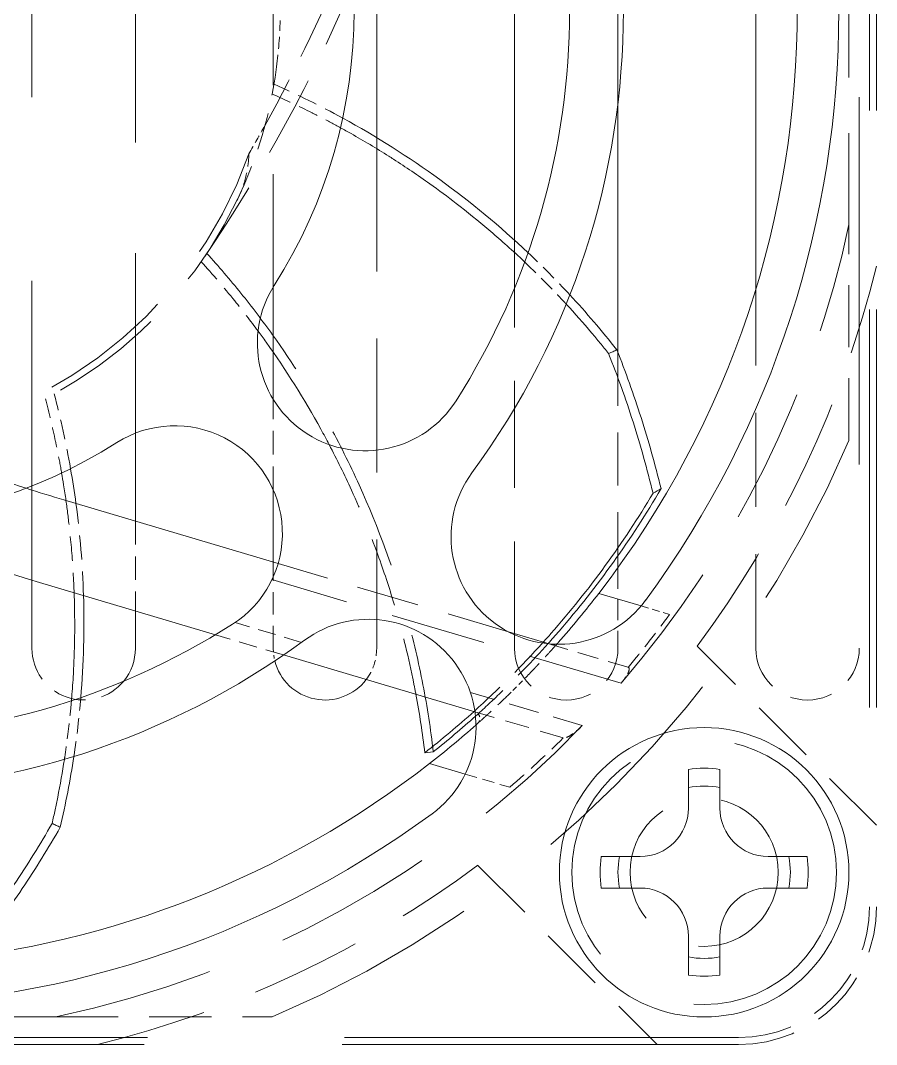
# Model space of a CAD drawing. Header units: millimetres. Extents: x 36 to 2484, y 36 to 1746.
# Drawn here: x 1262.95 to 1287.78, y 497.83 to 527.55 of the extents above; entities that cross this region are included whole.
import ezdxf

# ---------------------------------------------------------------- set-up
doc = ezdxf.new("R2010")
doc.units = ezdxf.units.MM
doc.header["$LTSCALE"] = 6
doc.linetypes.add('HIDDEN', pattern=[9.525, 6.35, -3.175])
doc.layers.add('가는파선_A3', color=7, linetype='HIDDEN', lineweight=13, true_color=0x008000)
doc.layers.add('굵은실선_A3', color=7, linetype='Continuous', lineweight=18)

msp = doc.modelspace()

# ---------------------------------------------------------------- linework, layer by layer
at = {"layer": '가는파선_A3', "ltscale": 0.303295}
for p, q in [((1287.58, 553.829), (1287.58, 501.829)), ((1287.78, 553.829), (1287.78, 501.829))]:
    msp.add_line(p, q, dxfattribs=at)
at = {"layer": '가는파선_A3', "ltscale": 0.279909}
for p, q in [((1263.28, 509.329), (1263.28, 541.323)), ((1287.28, 541.323), (1287.28, 509.329))]:
    msp.add_line(p, q, dxfattribs=at)
at = {"layer": '가는파선_A3', "ltscale": 0.168738}
msp.add_line((1266.28, 540.083), (1266.28, 515.575), dxfattribs=at)
at = {"layer": '가는파선_A3', "ltscale": 0.09519}
msp.add_line((1280.28, 539.005), (1280.28, 525.173), dxfattribs=at)
at = {"layer": '가는파선_A3', "ltscale": 0.135772}
msp.add_line((1270.28, 517.918), (1270.28, 537.642), dxfattribs=at)
at = {"layer": '가는파선_A3', "ltscale": 0.085258}
msp.add_line((1286.98, 534.024), (1286.98, 521.634), dxfattribs=at)
at = {"layer": '가는파선_A3', "ltscale": 0.102025}
msp.add_line((1273.28, 524.153), (1273.28, 509.329), dxfattribs=at)
at = {"layer": '가는파선_A3', "ltscale": 0.081498}
msp.add_line((1277.28, 509.329), (1277.28, 521.174), dxfattribs=at)
at = {"layer": '가는파선_A3', "ltscale": 0.071788}
msp.add_line((1284.28, 509.329), (1284.28, 519.764), dxfattribs=at)
at = {"layer": '가는파선_A3', "ltscale": 0.040476}
msp.add_line((1280.28, 517.908), (1280.28, 512.018), dxfattribs=at)
at = {"layer": '가는파선_A3', "ltscale": 0.01803}
msp.add_line((1270.28, 513.924), (1270.28, 516.556), dxfattribs=at)
at = {"layer": '가는파선_A3', "ltscale": 0.017865}
msp.add_line((1266.28, 513.02), (1266.28, 510.413), dxfattribs=at)
at = {"layer": '가는파선_A3', "ltscale": 0.017152}
msp.add_line((1270.28, 509.329), (1270.28, 511.833), dxfattribs=at)
at = {"layer": '가는파선_A3', "ltscale": 0.047908}
msp.add_line((1277.101, 509.809), (1270.42, 511.792), dxfattribs=at)
at = {"layer": '가는파선_A3', "ltscale": 0.016043}
msp.add_line((1280.28, 511.672), (1280.28, 509.329), dxfattribs=at)
at = {"layer": '가는파선_A3', "ltscale": 0.072679}
msp.add_line((1280.37, 508.317), (1270.242, 511.323), dxfattribs=at)
at = {"layer": '가는파선_A3', "ltscale": 0.005822}
msp.add_line((1280.952, 510.559), (1281.777, 510.314), dxfattribs=at)
at = {"layer": '가는파선_A3', "ltscale": 0.013778}
msp.add_line((1271.102, 509.503), (1269.17, 510.076), dxfattribs=at)
at = {"layer": '가는파선_A3', "ltscale": 0.01412}
msp.add_line((1270.581, 509.136), (1268.603, 509.723), dxfattribs=at)
at = {"layer": '가는파선_A3', "ltscale": 0.000352974}
msp.add_line((1278.342, 509.441), (1278.279, 509.459), dxfattribs=at)
at = {"layer": '가는파선_A3', "ltscale": 0.015952}
msp.add_line((1280.576, 508.778), (1278.342, 509.441), dxfattribs=at)
at = {"layer": '가는파선_A3', "ltscale": 0.050574}
for p, q in [((1287.78, 504.193), (1282.579, 509.394)), ((1276.215, 503.03), (1281.416, 497.829))]:
    msp.add_line(p, q, dxfattribs=at)
at = {"layer": '가는파선_A3', "ltscale": 0.023241}
msp.add_line((1279.245, 507.086), (1275.997, 508.05), dxfattribs=at)
at = {"layer": '가는파선_A3'}
msp.add_line((1276.131, 507.489), (1276.131, 507.489), dxfattribs=at)
at = {"layer": '가는파선_A3', "ltscale": 0.018309}
msp.add_line((1278.693, 506.729), (1276.131, 507.489), dxfattribs=at)
at = {"layer": '가는파선_A3', "ltscale": 0.009197}
msp.add_line((1275.847, 505.68), (1277.141, 505.296), dxfattribs=at)
at = {"layer": '가는파선_A3', "ltscale": 0.090026}
msp.add_line((1263.975, 498.629), (1250.892, 498.629), dxfattribs=at)
at = {"layer": '가는파선_A3', "ltscale": 0.300087}
msp.add_line((1283.78, 498.029), (1249.48, 498.029), dxfattribs=at)
at = {"layer": '가는파선_A3', "ltscale": 0.301837}
msp.add_line((1283.78, 497.829), (1249.28, 497.829), dxfattribs=at)
at = {"layer": '가는파선_A3', "ltscale": 0.166112}
msp.add_circle((1282.78, 502.829), 3.84, dxfattribs=at)
at = {"layer": '가는파선_A3', "ltscale": 0.092961}
msp.add_circle((1282.78, 502.829), 2.15, dxfattribs=at)
at = {"layer": '가는파선_A3', "ltscale": 0.009178}
msp.add_arc((1257.78, 527.829), 12.7, 352.681, 358.7573, dxfattribs=at)
at = {"layer": '가는파선_A3', "ltscale": 0.015216}
for centre, start, end in [((1259.822, 501.912), 61.3275, 66.2277), ((1238.79, 510.074), 9.8989, 14.7992)]:
    msp.add_arc(centre, 25.996, start, end, dxfattribs=at)
at = {"layer": '가는파선_A3', "ltscale": 0.006391}
msp.add_arc((1229.735, 546.795), 46.056, 329.8762, 331.0483, dxfattribs=at)
at = {"layer": '가는파선_A3', "ltscale": 0.102804}
msp.add_arc((1257.78, 527.829), 12.5, 272.1468, 340.616, dxfattribs=at)
at = {"layer": '가는파선_A3', "ltscale": 0.086535}
msp.add_arc((1257.78, 527.829), 12.7, 277.598, 334.3342, dxfattribs=at)
at = {"layer": '가는파선_A3', "ltscale": 0.103405}
msp.add_arc((1257.78, 527.829), 29.85, 319.1816, 348.0212, dxfattribs=at)
at = {"layer": '가는파선_A3', "ltscale": 0.011766}
for centre, start, end in [((1259.822, 501.912), 42.8377, 46.634), ((1238.79, 510.074), 351.4091, 355.2054)]:
    msp.add_arc(centre, 25.996, start, end, dxfattribs=at)
at = {"layer": '가는파선_A3', "ltscale": 0.084473}
for start, end in [(323.3738, 346.1376), (283.8624, 306.6262)]:
    msp.add_arc((1257.78, 527.829), 30.9, start, end, dxfattribs=at)
at = {"layer": '가는파선_A3', "ltscale": 0.166951}
msp.add_arc((1257.78, 527.829), 31.75, 293.1199, 336.8801, dxfattribs=at)
at = {"layer": '가는파선_A3', "ltscale": 0.018383}
msp.add_arc((1238.79, 510.074), 25.996, 1.7313, 7.6446, dxfattribs=at)
at = {"layer": '가는파선_A3', "ltscale": 0.013339}
msp.add_arc((1257.78, 527.829), 29.709, 320.1131, 323.8753, dxfattribs=at)
at = {"layer": '가는파선_A3', "ltscale": 0.025261}
msp.add_arc((1264.78, 509.329), 1.5, 180, 320.6207, dxfattribs=at)
at = {"layer": '가는파선_A3', "ltscale": 0.002446}
msp.add_arc((1271.78, 509.329), 1.5, 180, 194.1159, dxfattribs=at)
at = {"layer": '가는파선_A3', "ltscale": 0.006583}
msp.add_arc((1271.78, 509.329), 1.5, 322.9431, 0, dxfattribs=at)
at = {"layer": '가는파선_A3', "ltscale": 0.032363}
for centre in [(1278.78, 509.329), (1285.78, 509.329)]:
    msp.add_arc(centre, 1.5, 180, 360, dxfattribs=at)
at = {"layer": '가는파선_A3', "ltscale": 0.000840398}
msp.add_arc((1278.399, 509.632), 0.2, 253.47, 292.577, dxfattribs=at)
at = {"layer": '가는파선_A3', "ltscale": 0.00384}
msp.add_arc((1257.78, 527.829), 27.7, 314.5987, 315.7817, dxfattribs=at)
at = {"layer": '가는파선_A3', "ltscale": 0.002828}
msp.add_arc((1276.074, 507.297), 0.2, 311.7021, 73.47, dxfattribs=at)
at = {"layer": '가는파선_A3', "ltscale": 0.000321428}
msp.add_arc((1257.78, 527.829), 27.7, 311.5756, 311.7021, dxfattribs=at)
at = {"layer": '가는파선_A3', "ltscale": 0.121933}
msp.add_arc((1257.78, 527.829), 29.85, 281.9788, 315.9808, dxfattribs=at)
at = {"layer": '가는파선_A3', "ltscale": 0.014454}
msp.add_arc((1257.78, 527.829), 29.709, 310.6704, 314.7448, dxfattribs=at)
at = {"layer": '가는파선_A3', "ltscale": 0.043184}
msp.add_arc((1283.78, 501.829), 4, 270, 0, dxfattribs=at)
at = {"layer": '가는파선_A3', "ltscale": 0.04102}
msp.add_arc((1283.78, 501.829), 3.8, 270, 0, dxfattribs=at)
at = {"layer": '가는파선_A3', "ltscale": 0.039602}
msp.add_ellipse((1247.956, 538.18), major_axis=(-14.832, -31.314), ratio=0.747569, start_param=1.48665, end_param=1.653063, dxfattribs=at)
at = {"layer": '가는파선_A3', "ltscale": 0.062132}
msp.add_ellipse((1247.788, 538.263), major_axis=(-15.101, -31.897), ratio=0.753423, start_param=1.368341, end_param=1.624922, dxfattribs=at)
at = {"layer": '가는파선_A3', "ltscale": 0.025357}
msp.add_ellipse((1268.145, 537.826), major_axis=(29.496, -14.079), ratio=0.73627, start_param=4.775189, end_param=4.888648, dxfattribs=at)
at = {"layer": '가는파선_A3', "ltscale": 0.028236}
msp.add_open_spline([(1269.227, 522.328), (1269.408, 522.705), (1269.571, 523.091), (1270.073, 524.471), (1270.272, 525.397), (1270.376, 526.211)], degree=3, knots=[-0.3447709, -0.3447709, -0.3447709, -0.3447709, -0.2462525, -0.2462525, 0, 0, 0, 0], dxfattribs=at)
at = {"layer": '가는파선_A3', "ltscale": 0.015134}
for points in [[(1270.249, 525.417), (1270.639, 525.245), (1271.025, 525.063), (1271.406, 524.872), (1271.493, 524.828), (1271.581, 524.783), (1271.667, 524.739), (1271.857, 524.641), (1272.045, 524.541), (1272.231, 524.439)], [(1263.668, 516.576), (1263.777, 516.164), (1263.875, 515.749), (1263.963, 515.332), (1263.984, 515.236), (1264.003, 515.14), (1264.022, 515.044), (1264.064, 514.836), (1264.103, 514.626), (1264.14, 514.417)]]:
    msp.add_open_spline(points, degree=3, knots=[0, 0, 0, 0, 0.1028008, 0.1028008, 0.1028008, 0.1263789, 0.1263789, 0.1263789, 0.1776882, 0.1776882, 0.1776882, 0.1776882], dxfattribs=at)
at = {"layer": '가는파선_A3', "ltscale": 0.0097}
msp.add_open_spline([(1269.571, 523.68), (1269.571, 523.678), (1269.571, 523.676), (1269.564, 523.477), (1269.547, 523.284), (1269.447, 522.851), (1269.365, 522.616), (1269.227, 522.328)], degree=3, knots=[-0.1932386, -0.1932386, -0.1932386, -0.1932386, -0.1921194, -0.1921194, -0.0966175, -0.0966175, -0.000001, -0.000001, -0.000001, -0.000001], dxfattribs=at)
at = {"layer": '가는파선_A3', "ltscale": 0.047359}
for points, weights in [([(1286.98, 515.362), (1286.98, 518.595), (1286.98, 521.634)], [1.01107551201, 1.03257839188, 1.04360800097]), ([(1263.975, 498.629), (1267.014, 498.629), (1270.247, 498.629)], [1.04362508685, 1.03259529718, 1.01109206527])]:
    msp.add_rational_spline(points, weights, degree=2, dxfattribs=at)
at = {"layer": '가는파선_A3', "ltscale": 0.111133}
msp.add_open_spline([(1268.353, 520.793), (1268.693, 520.417), (1269.023, 520.032), (1269.659, 519.243), (1269.965, 518.839), (1270.847, 517.604), (1271.385, 516.748), (1272.196, 515.277), (1272.495, 514.679), (1273.337, 512.825), (1273.803, 511.538), (1274.343, 509.576), (1274.495, 508.925), (1274.747, 507.626), (1274.848, 506.978), (1274.923, 506.327)], degree=3, knots=[-1.61343, -1.61343, -1.61343, -1.61343, -1.461592, -1.461592, -1.309712, -1.309712, -1.006941, -1.006941, -0.806714, -0.806714, -0.397022, -0.397022, -0.196668, -0.196668, 0, 0, 0, 0], dxfattribs=at)
at = {"layer": '가는파선_A3', "ltscale": 0.017854}
msp.add_open_spline([(1268.188, 520.552), (1268.524, 520.182), (1268.849, 519.802), (1269.394, 519.126), (1269.619, 518.833), (1269.838, 518.536)], degree=3, knots=[-1.5873425, -1.5873425, -1.5873425, -1.5873425, -1.4381718, -1.4381718, -1.3279889, -1.3279889, -1.3279889, -1.3279889], dxfattribs=at)
at = {"layer": '가는파선_A3', "ltscale": 0.011709}
for points in [[(1277.575, 520.542), (1277.683, 520.44), (1277.789, 520.336), (1277.895, 520.232), (1278.182, 519.95), (1278.463, 519.661), (1278.736, 519.366), (1278.75, 519.351), (1278.764, 519.336), (1278.778, 519.321)], [(1264.424, 507.809), (1264.412, 507.661), (1264.398, 507.513), (1264.382, 507.366), (1264.341, 506.965), (1264.29, 506.566), (1264.23, 506.168), (1264.227, 506.148), (1264.223, 506.128), (1264.22, 506.107)]]:
    msp.add_open_spline(points, degree=3, knots=[0.7103808, 0.7103808, 0.7103808, 0.7103808, 0.7461522, 0.7461522, 0.7461522, 0.8430978, 0.8430978, 0.8430978, 0.8480169, 0.8480169, 0.8480169, 0.8480169], dxfattribs=at)
at = {"layer": '가는파선_A3', "ltscale": 0.052935}
msp.add_open_spline([(1271.901, 515.243), (1272.129, 514.809), (1272.345, 514.369), (1272.828, 513.306), (1273.084, 512.679), (1273.486, 511.57), (1273.643, 511.093), (1273.998, 509.899), (1274.179, 509.179), (1274.359, 508.301), (1274.388, 508.149), (1274.417, 507.998)], degree=3, knots=[-0.94032, -0.94032, -0.94032, -0.94032, -0.7936706, -0.7936706, -0.5910744, -0.5910744, -0.4407492, -0.4407492, -0.2181927, -0.2181927, -0.1719377, -0.1719377, -0.1719377, -0.1719377], dxfattribs=at)
at = {"layer": '가는파선_A3', "ltscale": 0.01843}
msp.add_open_spline([(1264.265, 513.618), (1264.303, 513.35), (1264.337, 513.081), (1264.367, 512.812), (1264.373, 512.757), (1264.378, 512.703), (1264.384, 512.648), (1264.428, 512.225), (1264.461, 511.801), (1264.483, 511.375), (1264.491, 511.23), (1264.497, 511.085), (1264.502, 510.94)], degree=3, knots=[0.2426272, 0.2426272, 0.2426272, 0.2426272, 0.307942, 0.307942, 0.307942, 0.3211234, 0.3211234, 0.3211234, 0.4236911, 0.4236911, 0.4236911, 0.4586949, 0.4586949, 0.4586949, 0.4586949], dxfattribs=at)
at = {"layer": '가는파선_A3', "ltscale": 0.031684}
msp.add_open_spline([(1278.112, 509.509), (1277.477, 508.803), (1276.806, 508.132), (1276.103, 507.499)], degree=3, dxfattribs=at)
at = {"layer": '가는파선_A3', "ltscale": 0.013713}
msp.add_open_spline([(1277.632, 508.511), (1277.692, 508.572), (1277.75, 508.633), (1277.806, 508.692), (1277.835, 508.722), (1277.863, 508.751), (1277.89, 508.78), (1277.918, 508.809), (1277.945, 508.838), (1277.972, 508.867), (1278.028, 508.927), (1278.081, 508.983), (1278.13, 509.036), (1278.154, 509.063), (1278.178, 509.089), (1278.201, 509.114), (1278.224, 509.139), (1278.245, 509.162), (1278.267, 509.186), (1278.334, 509.26), (1278.389, 509.321), (1278.433, 509.37), (1278.448, 509.387), (1278.461, 509.401), (1278.473, 509.415), (1278.524, 509.472), (1278.549, 509.5), (1278.549, 509.5)], degree=3, knots=[0, 0, 0, 0, 0.125, 0.125, 0.125, 0.1875, 0.1875, 0.1875, 0.25, 0.25, 0.25, 0.375, 0.375, 0.375, 0.4375, 0.4375, 0.4375, 0.5, 0.5, 0.5, 0.6875, 0.6875, 0.6875, 0.75, 0.75, 0.75, 1, 1, 1, 1], dxfattribs=at)
at = {"layer": '가는파선_A3', "ltscale": 0.033082}
msp.add_open_spline([(1278.252, 509.467), (1277.794, 508.957), (1277.32, 508.467), (1276.605, 507.78), (1276.378, 507.569), (1276.147, 507.362)], degree=3, knots=[0.9022695, 0.9022695, 0.9022695, 0.9022695, 1.2345151, 1.2345151, 1.3863054, 1.3863054, 1.3863054, 1.3863054], dxfattribs=at)
at = {"layer": '가는파선_A3', "ltscale": 0.005466}
msp.add_open_spline([(1280.576, 508.778), (1280.581, 508.776), (1280.586, 508.773), (1280.59, 508.77), (1280.603, 508.759), (1280.609, 508.737), (1280.598, 508.672), (1280.582, 508.63), (1280.535, 508.539), (1280.5, 508.484), (1280.432, 508.391), (1280.401, 508.353), (1280.37, 508.317)], degree=3, knots=[0.31733555, 0.31733555, 0.31733555, 0.31733555, 0.32304745, 0.32304745, 0.32304745, 0.34220632, 0.34220632, 0.36136519, 0.36136519, 0.38139821, 0.38139821, 0.39512989, 0.39512989, 0.39512989, 0.39512989], dxfattribs=at)
at = {"layer": '가는파선_A3', "ltscale": 0.013976}
msp.add_open_spline([(1276.208, 507.148), (1276.208, 507.148), (1276.215, 507.155), (1276.239, 507.176), (1276.253, 507.189), (1276.272, 507.205), (1276.286, 507.218), (1276.293, 507.224), (1276.33, 507.257), (1276.365, 507.289), (1276.425, 507.344), (1276.458, 507.374), (1276.494, 507.406), (1276.518, 507.429), (1276.531, 507.441), (1276.592, 507.497), (1276.669, 507.568), (1276.753, 507.647), (1276.811, 507.701), (1276.841, 507.73), (1276.987, 507.869), (1277.107, 507.985), (1277.229, 508.105)], degree=3, knots=[0, 0, 0, 0, 0.125, 0.125, 0.1875, 0.21875, 0.21875, 0.25, 0.25, 0.375, 0.375, 0.4375, 0.46875, 0.46875, 0.5, 0.5, 0.625, 0.6875, 0.6875, 0.75, 0.75, 1, 1, 1, 1], dxfattribs=at)
at = {"layer": '가는파선_A3', "ltscale": 0.006072}
msp.add_open_spline([(1279.245, 507.086), (1279.228, 507.068), (1279.21, 507.051), (1279.141, 506.983), (1279.083, 506.933), (1278.971, 506.846), (1278.916, 506.81), (1278.826, 506.758), (1278.783, 506.739), (1278.726, 506.725), (1278.707, 506.724), (1278.693, 506.729)], degree=3, knots=[0.07208224, 0.07208224, 0.07208224, 0.07208224, 0.0793322, 0.0793322, 0.10129348, 0.10129348, 0.12325475, 0.12325475, 0.14396458, 0.14396458, 0.15775775, 0.15775775, 0.15775775, 0.15775775], dxfattribs=at)
at = {"layer": '굵은실선_A3'}
for p, q in [((1277.28, 521.174), (1277.28, 530.843)), ((1273.28, 530.315), (1273.28, 524.153)), ((1284.28, 519.764), (1284.28, 528.129)), ((1280.28, 525.173), (1280.28, 517.908)), ((1270.28, 516.556), (1270.28, 517.918)), ((1266.28, 515.575), (1266.28, 513.02)), ((1270.28, 511.833), (1270.28, 513.924)), ((1270.42, 511.792), (1264.204, 513.636)), ((1280.28, 512.018), (1280.28, 511.672)), ((1268.603, 509.723), (1263.493, 511.24)), ((1279.723, 510.924), (1280.952, 510.559)), ((1266.28, 510.413), (1266.28, 509.329)), ((1278.279, 509.459), (1277.101, 509.809)), ((1276.131, 507.489), (1270.581, 509.136)), ((1274.675, 506.298), (1274.923, 506.327)), ((1274.815, 505.986), (1275.847, 505.68)), ((1282.322, 504.686), (1282.322, 505.813)), ((1283.237, 505.813), (1283.237, 504.686)), ((1279.796, 503.286), (1280.922, 503.286)), ((1284.637, 503.286), (1285.764, 503.286)), ((1280.922, 502.372), (1279.796, 502.372)), ((1285.764, 502.372), (1284.637, 502.372)), ((1282.322, 499.845), (1282.322, 500.972)), ((1283.237, 500.972), (1283.237, 499.845))]:
    msp.add_line(p, q, dxfattribs=at)
msp.add_circle((1282.78, 502.829), 4.2, dxfattribs=at)
for centre, radius, start, end in [((1257.78, 527.829), 27.7, 322.3893, 37.9504), ((1257.78, 527.829), 28.906, 323.7147, 36.2853), ((1257.78, 527.829), 22.656, 323.7147, 36.2853), ((1257.78, 527.829), 21.094, 327.5559, 32.4441), ((1257.78, 527.829), 14.844, 327.5559, 32.4441), ((1259.822, 501.912), 25.996, 46.634, 61.3275), ((1272.944, 518.189), 3.125, 147.5559, 327.5559), ((1259.822, 501.912), 25.996, 38.2198, 42.8377), ((1267.42, 512.665), 3.125, 302.4441, 122.4441), ((1257.78, 527.829), 14.844, 237.5559, 302.4441), ((1238.79, 510.074), 25.996, 7.6446, 9.8989), ((1278.562, 512.572), 3.125, 143.7147, 323.7147), ((1238.79, 510.074), 25.996, 355.2054, 1.7313), ((1257.78, 527.829), 27.7, 318.5707, 322.3893), ((1273.037, 507.047), 3.125, 306.2853, 126.2853), ((1257.78, 527.829), 21.094, 237.5559, 302.4441), ((1257.78, 527.829), 22.656, 233.7147, 306.2853), ((1278.399, 509.632), 0.2, 292.577, 318.5707), ((1264.78, 509.329), 1.5, 320.6207, 0), ((1271.78, 509.329), 1.5, 194.1159, 322.9431), ((1257.78, 527.829), 27.7, 307.9504, 311.5756), ((1257.78, 527.829), 27.7, 243.0526, 307.9504), ((1238.79, 510.074), 25.996, 346.7913, 351.4091), ((1282.78, 502.829), 3.019, 81.2853, 98.7147), ((1282.78, 502.829), 2.5, 79.4566, 100.5434), ((1257.78, 527.829), 28.906, 233.7147, 306.2853), ((1280.922, 504.686), 1.4, 270, 0), ((1284.637, 504.686), 1.4, 180, 270), ((1282.78, 502.829), 3.019, 171.2853, 188.7147), ((1282.78, 502.829), 2.5, 169.4566, 190.5434), ((1282.78, 502.829), 2.5, 349.4566, 10.5434), ((1282.78, 502.829), 3.019, 351.2853, 8.7147), ((1280.922, 500.972), 1.4, 0, 90), ((1284.637, 500.972), 1.4, 90, 180), ((1282.78, 502.829), 2.5, 259.4566, 280.5434), ((1282.78, 502.829), 3.019, 261.2853, 278.7147)]:
    msp.add_arc(centre, radius, start, end, dxfattribs=at)
for centre, major_axis, ratio, start_param, end_param in [((1268.145, 537.826), (29.496, -14.079), 0.73627, 4.888648, 4.923933), ((1268.214, 537.821), (31.897, -15.101), 0.753423, 4.766515, 4.915157)]:
    msp.add_ellipse(centre, major_axis=major_axis, ratio=ratio, start_param=start_param, end_param=end_param, dxfattribs=at)
for points, knots in [([(1272.231, 524.439), (1272.333, 524.383), (1272.435, 524.326), (1272.536, 524.269), (1272.905, 524.06), (1273.269, 523.842), (1273.628, 523.616), (1273.674, 523.586), (1273.72, 523.557), (1273.766, 523.527), (1274.124, 523.297), (1274.477, 523.059), (1274.823, 522.811), (1275.081, 522.627), (1275.335, 522.438), (1275.586, 522.245), (1275.907, 521.997), (1276.223, 521.741), (1276.532, 521.478), (1276.69, 521.344), (1276.846, 521.209), (1277, 521.071), (1277.169, 520.92), (1277.336, 520.767), (1277.501, 520.612), (1277.526, 520.588), (1277.55, 520.565), (1277.575, 520.542)], [0.1776882, 0.1776882, 0.1776882, 0.1776882, 0.2057285, 0.2057285, 0.2057285, 0.307942, 0.307942, 0.307942, 0.3211234, 0.3211234, 0.3211234, 0.4236911, 0.4236911, 0.4236911, 0.5, 0.5, 0.5, 0.5977906, 0.5977906, 0.5977906, 0.647652, 0.647652, 0.647652, 0.702196, 0.702196, 0.702196, 0.7103808, 0.7103808, 0.7103808, 0.7103808]), ([(1278.778, 519.321), (1279.03, 519.048), (1279.276, 518.769), (1279.516, 518.485), (1279.597, 518.389), (1279.677, 518.293), (1279.757, 518.196), (1279.842, 518.092), (1279.926, 517.988), (1280.009, 517.883)], [0.8480169, 0.8480169, 0.8480169, 0.8480169, 0.9375285, 0.9375285, 0.9375285, 0.9677793, 0.9677793, 0.9677793, 1, 1, 1, 1]), ([(1269.838, 518.536), (1269.916, 518.431), (1269.993, 518.325), (1270.649, 517.406), (1271.18, 516.563), (1271.742, 515.542), (1271.822, 515.393), (1271.901, 515.243)], [-1.3279889, -1.3279889, -1.3279889, -1.3279889, -1.2889465, -1.2889465, -0.9909206, -0.9909206, -0.94032, -0.94032, -0.94032, -0.94032]), ([(1280.009, 517.883), (1280.048, 517.902), (1280.088, 517.921), (1280.166, 517.958), (1280.206, 517.977), (1280.245, 517.995)], [0.00003382, 0.00003382, 0.00003382, 0.00003382, 0.01529018, 0.01529018, 0.03056016, 0.03056016, 0.03056016, 0.03056016]), ([(1281.297, 513.829), (1281.127, 514.532), (1280.933, 515.224), (1280.717, 515.902), (1280.503, 516.576), (1280.266, 517.238), (1280.009, 517.883)], [-0.4606534, -0.4606534, -0.4606534, -0.4606534, -0.2296448, -0.2296448, -0.2296448, 0, 0, 0, 0]), ([(1280.245, 517.996), (1280.501, 517.353), (1280.736, 516.696), (1280.949, 516.026), (1281.165, 515.351), (1281.358, 514.663), (1281.529, 513.965)], [0, 0, 0, 0, 0.2280885, 0.2280885, 0.2280885, 0.4577757, 0.4577757, 0.4577757, 0.4577757]), ([(1264.14, 514.417), (1264.159, 514.302), (1264.179, 514.187), (1264.197, 514.072), (1264.221, 513.921), (1264.244, 513.77), (1264.265, 513.618)], [0.17768822, 0.17768822, 0.17768822, 0.17768822, 0.20572849, 0.20572849, 0.20572849, 0.24262717, 0.24262717, 0.24262717, 0.24262717]), ([(1281.529, 513.965), (1280.674, 512.5), (1279.686, 511.118), (1278.466, 509.709), (1278.359, 509.587), (1278.252, 509.467)], [0.0000046, 0.0000046, 0.0000046, 0.0000046, 0.8239879, 0.8239879, 0.9022695, 0.9022695, 0.9022695, 0.9022695]), ([(1281.297, 513.829), (1280.438, 512.387), (1279.449, 511.027), (1278.262, 509.675), (1278.187, 509.592), (1278.112, 509.509)], [0.0000055, 0.0000055, 0.0000055, 0.0000055, 0.8180776, 0.8180776, 0.87234, 0.87234, 0.87234, 0.87234]), ([(1264.502, 510.94), (1264.509, 510.769), (1264.513, 510.597), (1264.516, 510.426), (1264.522, 510.02), (1264.519, 509.614), (1264.507, 509.209), (1264.5, 509.002), (1264.491, 508.795), (1264.48, 508.588), (1264.467, 508.362), (1264.452, 508.136), (1264.433, 507.911), (1264.43, 507.877), (1264.427, 507.843), (1264.424, 507.809)], [0.4586949, 0.4586949, 0.4586949, 0.4586949, 0.5, 0.5, 0.5, 0.5977906, 0.5977906, 0.5977906, 0.647652, 0.647652, 0.647652, 0.702196, 0.702196, 0.702196, 0.7103808, 0.7103808, 0.7103808, 0.7103808]), ([(1264.22, 506.107), (1264.164, 505.74), (1264.099, 505.374), (1264.027, 505.009), (1264.002, 504.886), (1263.977, 504.763), (1263.951, 504.64), (1263.923, 504.509), (1263.894, 504.379), (1263.864, 504.248)], [0.8480169, 0.8480169, 0.8480169, 0.8480169, 0.9375285, 0.9375285, 0.9375285, 0.9677793, 0.9677793, 0.9677793, 1, 1, 1, 1]), ([(1261.497, 500.714), (1261.94, 501.285), (1262.36, 501.868), (1262.756, 502.46), (1263.15, 503.048), (1263.519, 503.645), (1263.864, 504.248)], [-0.4606534, -0.4606534, -0.4606534, -0.4606534, -0.2296448, -0.2296448, -0.2296448, 0, 0, 0, 0]), ([(1264.099, 504.134), (1263.756, 503.534), (1263.389, 502.94), (1262.998, 502.355), (1262.604, 501.766), (1262.187, 501.186), (1261.748, 500.617)], [0, 0, 0, 0, 0.2280885, 0.2280885, 0.2280885, 0.4577757, 0.4577757, 0.4577757, 0.4577757]), ([(1263.864, 504.248), (1263.903, 504.229), (1263.942, 504.21), (1264.02, 504.172), (1264.059, 504.153), (1264.099, 504.134)], [0.00003382, 0.00003382, 0.00003382, 0.00003382, 0.01529018, 0.01529018, 0.03056016, 0.03056016, 0.03056016, 0.03056016])]:
    msp.add_open_spline(points, degree=3, knots=knots, dxfattribs=at)
for points in [[(1281.529, 513.965), (1281.452, 513.919), (1281.374, 513.874), (1281.297, 513.829)], [(1274.417, 507.998), (1274.522, 507.434), (1274.608, 506.867), (1274.675, 506.298)], [(1276.103, 507.499), (1275.641, 507.082), (1275.164, 506.682), (1274.675, 506.298)], [(1276.147, 507.362), (1275.748, 507.004), (1275.34, 506.659), (1274.923, 506.327)]]:
    msp.add_open_spline(points, degree=3, dxfattribs=at)

doc.saveas('drawing.dxf')
